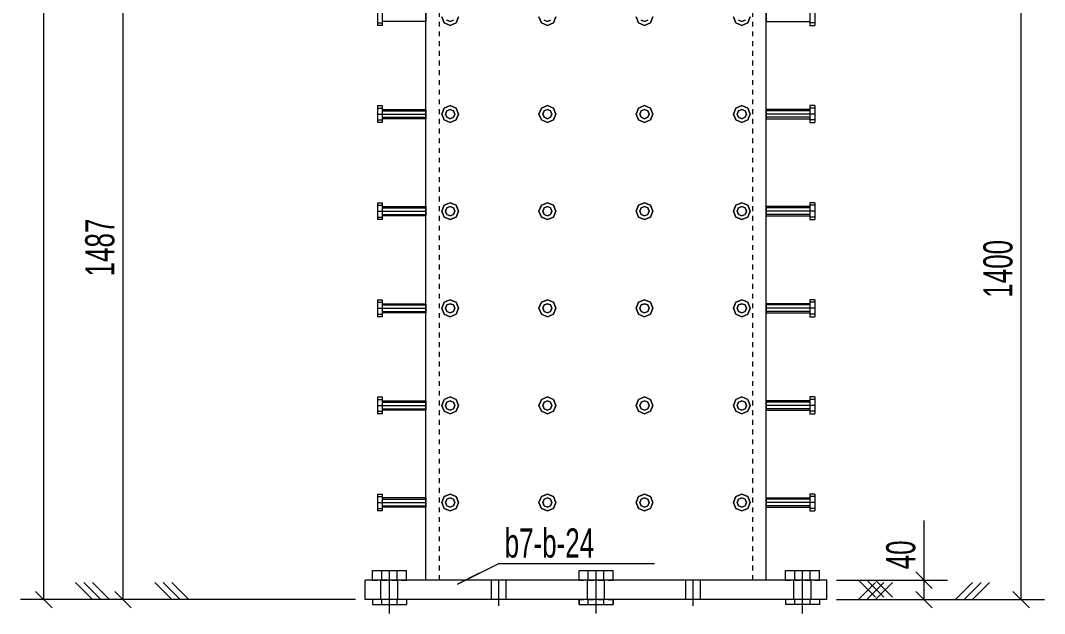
# Model space of a CAD drawing. Header units: millimetres. Extents: x 5 to 599, y 5 to 425.
# Drawn here: x 203.3 to 308.7, y 115.2 to 176.3 of the extents above; entities that cross this region are included whole.
import ezdxf

# ---------------------------------------------------------------- set-up
doc = ezdxf.new("R2010")
doc.units = ezdxf.units.MM
for name, pattern in [('XKITLINE00', [0]), ('XKITLINE02', [4, 2, -2]), ('XKITLINE04', [3, 0.5, -0.5, 0.5, -0.5, 0.5, -0.5])]:
    doc.linetypes.add(name, pattern=pattern)
for name, color, linetype, lineweight in [('Bolt', 7, 'Continuous', 0), ('Part', 2, 'Continuous', 0), ('PartMark', 3, 'Continuous', 0), ('Z-DIMENSIONS', 1, 'Continuous', 0)]:
    doc.layers.add(name, color=color, linetype=linetype, lineweight=lineweight)
doc.styles.add('romsim', font='ARIAL.TTF')

# ---------------------------------------------------------------- blocks, each defined once
blk = doc.blocks.new('*A86')
at = {"layer": 'Bolt', "color": 2, "linetype": 'XKITLINE02', "lineweight": 0}
for p, q in [((280.04, 177.12), (280.04, 176.17)), ((280.04, 167.12), (280.04, 166.17)), ((280.04, 157.12), (280.04, 156.17)), ((280.04, 147.12), (280.04, 146.17)), ((280.04, 137.12), (280.04, 136.17)), ((280.04, 127.12), (280.04, 126.17))]:
    blk.add_line(p, q, dxfattribs=at)
at = {"layer": 'Bolt', "color": 2, "linetype": 'XKITLINE00', "lineweight": 0}
for p, q in [((284.54, 177.52), (284.54, 175.78)), ((285.04, 177.52), (285.04, 175.78)), ((280.04, 176.17), (284.54, 176.17)), ((285.04, 176.04), (284.54, 176.04)), ((284.54, 175.78), (285.04, 175.78)), ((284.54, 167.12), (280.04, 167.12)), ((284.54, 166.99), (280.04, 166.99)), ((285.04, 166.65), (280.04, 166.65)), ((284.54, 167.52), (284.54, 165.78)), ((285.04, 167.52), (284.54, 167.52)), ((285.04, 167.26), (284.54, 167.26)), ((285.04, 167.52), (285.04, 165.78)), ((284.54, 166.31), (280.04, 166.31)), ((280.04, 166.17), (284.54, 166.17)), ((285.04, 166.04), (284.54, 166.04)), ((284.54, 165.78), (285.04, 165.78)), ((284.54, 157.12), (280.04, 157.12)), ((284.54, 157.52), (284.54, 155.78)), ((285.04, 157.52), (284.54, 157.52)), ((285.04, 157.26), (284.54, 157.26)), ((285.04, 157.52), (285.04, 155.78)), ((284.54, 156.99), (280.04, 156.99)), ((285.04, 156.65), (280.04, 156.65)), ((284.54, 156.31), (280.04, 156.31)), ((280.04, 156.17), (284.54, 156.17)), ((285.04, 156.04), (284.54, 156.04)), ((284.54, 155.78), (285.04, 155.78)), ((284.54, 147.52), (284.54, 145.78)), ((285.04, 147.52), (284.54, 147.52)), ((285.04, 147.52), (285.04, 145.78)), ((284.54, 147.12), (280.04, 147.12)), ((284.54, 146.99), (280.04, 146.99)), ((285.04, 146.65), (280.04, 146.65)), ((285.04, 147.26), (284.54, 147.26)), ((284.54, 146.31), (280.04, 146.31)), ((280.04, 146.17), (284.54, 146.17)), ((285.04, 146.04), (284.54, 146.04)), ((284.54, 145.78), (285.04, 145.78)), ((284.54, 137.12), (280.04, 137.12)), ((284.54, 136.99), (280.04, 136.99)), ((284.54, 137.52), (284.54, 135.78)), ((285.04, 137.52), (284.54, 137.52)), ((285.04, 137.26), (284.54, 137.26)), ((285.04, 137.52), (285.04, 135.78)), ((285.04, 136.65), (280.04, 136.65)), ((284.54, 136.31), (280.04, 136.31)), ((280.04, 136.17), (284.54, 136.17)), ((285.04, 136.04), (284.54, 136.04)), ((284.54, 135.78), (285.04, 135.78)), ((284.54, 127.52), (284.54, 125.78)), ((285.04, 127.52), (284.54, 127.52)), ((285.04, 127.52), (285.04, 125.78)), ((280.04, 127.12), (284.54, 127.12)), ((284.54, 126.99), (280.04, 126.99)), ((285.04, 126.65), (280.04, 126.65)), ((285.04, 127.26), (284.54, 127.26)), ((284.54, 126.31), (280.04, 126.31)), ((280.04, 126.17), (284.54, 126.17)), ((285.04, 126.04), (284.54, 126.04)), ((284.54, 125.78), (285.04, 125.78))]:
    blk.add_line(p, q, dxfattribs=at)
blk = doc.blocks.new('*A87')
at = {"layer": 'Bolt', "color": 2, "linetype": 'XKITLINE00', "lineweight": 0}
for p, q in [((240.04, 177.52), (240.04, 175.78)), ((240.54, 177.52), (240.54, 175.78)), ((240.04, 176.04), (240.54, 176.04)), ((245.04, 176.17), (240.54, 176.17)), ((240.54, 175.78), (240.04, 175.78)), ((240.04, 167.52), (240.04, 165.78)), ((240.04, 167.52), (240.54, 167.52)), ((240.04, 167.26), (240.54, 167.26)), ((240.04, 166.65), (245.04, 166.65)), ((240.54, 167.52), (240.54, 165.78)), ((240.54, 167.12), (245.04, 167.12)), ((240.54, 166.99), (245.04, 166.99)), ((240.04, 166.04), (240.54, 166.04)), ((240.54, 165.78), (240.04, 165.78)), ((240.54, 166.31), (245.04, 166.31)), ((245.04, 166.17), (240.54, 166.17)), ((240.04, 157.52), (240.04, 155.78)), ((240.04, 157.52), (240.54, 157.52)), ((240.04, 157.26), (240.54, 157.26)), ((240.54, 157.52), (240.54, 155.78)), ((240.54, 157.12), (245.04, 157.12)), ((240.04, 156.65), (245.04, 156.65)), ((240.04, 156.04), (240.54, 156.04)), ((240.54, 156.99), (245.04, 156.99)), ((240.54, 156.31), (245.04, 156.31)), ((245.04, 156.17), (240.54, 156.17)), ((240.54, 155.78), (240.04, 155.78)), ((240.04, 147.52), (240.04, 145.78)), ((240.04, 147.52), (240.54, 147.52)), ((240.54, 147.52), (240.54, 145.78)), ((240.04, 147.26), (240.54, 147.26)), ((240.04, 146.65), (245.04, 146.65)), ((240.54, 147.12), (245.04, 147.12)), ((240.54, 146.99), (245.04, 146.99)), ((240.04, 146.04), (240.54, 146.04)), ((240.54, 145.78), (240.04, 145.78)), ((240.54, 146.31), (245.04, 146.31)), ((245.04, 146.17), (240.54, 146.17)), ((240.04, 137.52), (240.04, 135.78)), ((240.04, 137.52), (240.54, 137.52)), ((240.04, 137.26), (240.54, 137.26)), ((240.54, 137.52), (240.54, 135.78)), ((240.54, 137.12), (245.04, 137.12)), ((240.54, 136.99), (245.04, 136.99)), ((240.04, 136.65), (245.04, 136.65)), ((240.04, 136.04), (240.54, 136.04)), ((240.54, 136.31), (245.04, 136.31)), ((245.04, 136.17), (240.54, 136.17)), ((240.54, 135.78), (240.04, 135.78)), ((240.04, 127.52), (240.04, 125.78)), ((240.04, 127.52), (240.54, 127.52)), ((240.54, 127.52), (240.54, 125.78)), ((240.04, 127.26), (240.54, 127.26)), ((240.04, 126.65), (245.04, 126.65)), ((245.04, 127.12), (240.54, 127.12)), ((240.54, 126.99), (245.04, 126.99)), ((240.04, 126.04), (240.54, 126.04)), ((240.54, 125.78), (240.04, 125.78)), ((240.54, 126.31), (245.04, 126.31)), ((245.04, 126.17), (240.54, 126.17))]:
    blk.add_line(p, q, dxfattribs=at)
at = {"layer": 'Bolt', "color": 2, "linetype": 'XKITLINE02', "lineweight": 0}
for p, q in [((245.04, 177.12), (245.04, 176.17)), ((245.04, 167.12), (245.04, 166.17)), ((245.04, 157.12), (245.04, 156.17)), ((245.04, 147.12), (245.04, 146.17)), ((245.04, 137.12), (245.04, 136.17)), ((245.04, 127.12), (245.04, 126.17))]:
    blk.add_line(p, q, dxfattribs=at)
blk = doc.blocks.new('*A88')
at = {"layer": 'Bolt', "color": 2, "linetype": 'XKITLINE00', "lineweight": 0}
for p, q in [((246.67, 176.65), (246.92, 176.04)), ((246.92, 176.04), (247.54, 175.78)), ((247.2, 176.31), (247.54, 176.17)), ((247.54, 176.17), (247.87, 176.31)), ((247.54, 175.78), (248.15, 176.04)), ((248.15, 176.04), (248.4, 176.65)), ((256.67, 176.65), (256.92, 176.04)), ((256.92, 176.04), (257.54, 175.78)), ((257.2, 176.31), (257.54, 176.17)), ((257.54, 176.17), (257.87, 176.31)), ((257.54, 175.78), (258.15, 176.04)), ((258.15, 176.04), (258.4, 176.65)), ((266.67, 176.65), (266.92, 176.04)), ((266.92, 176.04), (267.54, 175.78)), ((267.2, 176.31), (267.54, 176.17)), ((267.54, 176.17), (267.87, 176.31)), ((267.54, 175.78), (268.15, 176.04)), ((268.15, 176.04), (268.4, 176.65)), ((276.67, 176.65), (276.92, 176.04)), ((276.92, 176.04), (277.54, 175.78)), ((277.2, 176.31), (277.54, 176.17)), ((277.54, 176.17), (277.87, 176.31)), ((277.54, 175.78), (278.15, 176.04)), ((278.15, 176.04), (278.4, 176.65)), ((246.92, 167.26), (246.67, 166.65)), ((246.67, 166.65), (246.92, 166.04)), ((247.54, 167.52), (246.92, 167.26)), ((247.2, 166.99), (247.06, 166.65)), ((247.06, 166.65), (247.2, 166.31)), ((247.54, 167.12), (247.2, 166.99)), ((248.15, 167.26), (247.54, 167.52)), ((247.87, 166.99), (247.54, 167.12)), ((248.01, 166.65), (247.87, 166.99)), ((247.87, 166.31), (248.01, 166.65)), ((248.4, 166.65), (248.15, 167.26)), ((248.15, 166.04), (248.4, 166.65)), ((256.92, 167.26), (256.67, 166.65)), ((256.67, 166.65), (256.92, 166.04)), ((257.54, 167.52), (256.92, 167.26)), ((257.2, 166.99), (257.06, 166.65)), ((257.06, 166.65), (257.2, 166.31)), ((257.54, 167.12), (257.2, 166.99)), ((258.15, 167.26), (257.54, 167.52)), ((257.87, 166.99), (257.54, 167.12)), ((258.01, 166.65), (257.87, 166.99)), ((257.87, 166.31), (258.01, 166.65)), ((258.4, 166.65), (258.15, 167.26)), ((258.15, 166.04), (258.4, 166.65)), ((266.92, 167.26), (266.67, 166.65)), ((266.67, 166.65), (266.92, 166.04)), ((267.54, 167.52), (266.92, 167.26)), ((267.2, 166.99), (267.06, 166.65)), ((267.06, 166.65), (267.2, 166.31)), ((267.54, 167.12), (267.2, 166.99)), ((268.15, 167.26), (267.54, 167.52)), ((267.87, 166.99), (267.54, 167.12)), ((268.01, 166.65), (267.87, 166.99)), ((267.87, 166.31), (268.01, 166.65)), ((268.4, 166.65), (268.15, 167.26)), ((268.15, 166.04), (268.4, 166.65)), ((276.92, 167.26), (276.67, 166.65)), ((276.67, 166.65), (276.92, 166.04)), ((277.54, 167.52), (276.92, 167.26)), ((277.2, 166.99), (277.06, 166.65)), ((277.06, 166.65), (277.2, 166.31)), ((277.54, 167.12), (277.2, 166.99)), ((278.15, 167.26), (277.54, 167.52)), ((277.87, 166.99), (277.54, 167.12)), ((278.01, 166.65), (277.87, 166.99)), ((277.87, 166.31), (278.01, 166.65)), ((278.4, 166.65), (278.15, 167.26)), ((278.15, 166.04), (278.4, 166.65)), ((246.92, 166.04), (247.54, 165.78)), ((247.2, 166.31), (247.54, 166.17)), ((247.54, 166.17), (247.87, 166.31)), ((247.54, 165.78), (248.15, 166.04)), ((256.92, 166.04), (257.54, 165.78)), ((257.2, 166.31), (257.54, 166.17)), ((257.54, 166.17), (257.87, 166.31)), ((257.54, 165.78), (258.15, 166.04)), ((266.92, 166.04), (267.54, 165.78)), ((267.2, 166.31), (267.54, 166.17)), ((267.54, 166.17), (267.87, 166.31)), ((267.54, 165.78), (268.15, 166.04)), ((276.92, 166.04), (277.54, 165.78)), ((277.2, 166.31), (277.54, 166.17)), ((277.54, 166.17), (277.87, 166.31)), ((277.54, 165.78), (278.15, 166.04)), ((246.92, 157.26), (246.67, 156.65)), ((247.54, 157.52), (246.92, 157.26)), ((247.54, 157.12), (247.2, 156.99)), ((248.15, 157.26), (247.54, 157.52)), ((247.87, 156.99), (247.54, 157.12)), ((248.4, 156.65), (248.15, 157.26)), ((256.92, 157.26), (256.67, 156.65)), ((257.54, 157.52), (256.92, 157.26)), ((257.54, 157.12), (257.2, 156.99)), ((258.15, 157.26), (257.54, 157.52)), ((257.87, 156.99), (257.54, 157.12)), ((258.4, 156.65), (258.15, 157.26)), ((266.92, 157.26), (266.67, 156.65)), ((267.54, 157.52), (266.92, 157.26)), ((267.54, 157.12), (267.2, 156.99)), ((268.15, 157.26), (267.54, 157.52)), ((267.87, 156.99), (267.54, 157.12)), ((268.4, 156.65), (268.15, 157.26)), ((276.92, 157.26), (276.67, 156.65)), ((277.54, 157.52), (276.92, 157.26)), ((277.54, 157.12), (277.2, 156.99)), ((278.15, 157.26), (277.54, 157.52)), ((277.87, 156.99), (277.54, 157.12)), ((278.4, 156.65), (278.15, 157.26)), ((246.67, 156.65), (246.92, 156.04)), ((246.92, 156.04), (247.54, 155.78)), ((247.2, 156.99), (247.06, 156.65)), ((247.06, 156.65), (247.2, 156.31)), ((247.2, 156.31), (247.54, 156.17)), ((247.54, 156.17), (247.87, 156.31)), ((247.54, 155.78), (248.15, 156.04)), ((248.01, 156.65), (247.87, 156.99)), ((247.87, 156.31), (248.01, 156.65)), ((248.15, 156.04), (248.4, 156.65)), ((256.67, 156.65), (256.92, 156.04)), ((256.92, 156.04), (257.54, 155.78)), ((257.2, 156.99), (257.06, 156.65)), ((257.06, 156.65), (257.2, 156.31)), ((257.2, 156.31), (257.54, 156.17)), ((257.54, 156.17), (257.87, 156.31)), ((257.54, 155.78), (258.15, 156.04)), ((258.01, 156.65), (257.87, 156.99)), ((257.87, 156.31), (258.01, 156.65)), ((258.15, 156.04), (258.4, 156.65)), ((266.67, 156.65), (266.92, 156.04)), ((266.92, 156.04), (267.54, 155.78)), ((267.2, 156.99), (267.06, 156.65)), ((267.06, 156.65), (267.2, 156.31)), ((267.2, 156.31), (267.54, 156.17)), ((267.54, 156.17), (267.87, 156.31)), ((267.54, 155.78), (268.15, 156.04)), ((268.01, 156.65), (267.87, 156.99)), ((267.87, 156.31), (268.01, 156.65)), ((268.15, 156.04), (268.4, 156.65)), ((276.67, 156.65), (276.92, 156.04)), ((276.92, 156.04), (277.54, 155.78)), ((277.2, 156.99), (277.06, 156.65)), ((277.06, 156.65), (277.2, 156.31)), ((277.2, 156.31), (277.54, 156.17)), ((277.54, 156.17), (277.87, 156.31)), ((277.54, 155.78), (278.15, 156.04)), ((278.01, 156.65), (277.87, 156.99)), ((277.87, 156.31), (278.01, 156.65)), ((278.15, 156.04), (278.4, 156.65)), ((247.54, 147.52), (246.92, 147.26)), ((248.15, 147.26), (247.54, 147.52)), ((257.54, 147.52), (256.92, 147.26)), ((258.15, 147.26), (257.54, 147.52)), ((267.54, 147.52), (266.92, 147.26)), ((268.15, 147.26), (267.54, 147.52)), ((277.54, 147.52), (276.92, 147.26)), ((278.15, 147.26), (277.54, 147.52)), ((246.92, 147.26), (246.67, 146.65)), ((246.67, 146.65), (246.92, 146.04)), ((247.2, 146.99), (247.06, 146.65)), ((247.06, 146.65), (247.2, 146.31)), ((247.54, 147.12), (247.2, 146.99)), ((247.87, 146.99), (247.54, 147.12)), ((248.01, 146.65), (247.87, 146.99)), ((247.87, 146.31), (248.01, 146.65)), ((248.4, 146.65), (248.15, 147.26)), ((248.15, 146.04), (248.4, 146.65)), ((256.92, 147.26), (256.67, 146.65)), ((256.67, 146.65), (256.92, 146.04)), ((257.2, 146.99), (257.06, 146.65)), ((257.06, 146.65), (257.2, 146.31)), ((257.54, 147.12), (257.2, 146.99)), ((257.87, 146.99), (257.54, 147.12)), ((258.01, 146.65), (257.87, 146.99)), ((257.87, 146.31), (258.01, 146.65)), ((258.4, 146.65), (258.15, 147.26)), ((258.15, 146.04), (258.4, 146.65)), ((266.92, 147.26), (266.67, 146.65)), ((266.67, 146.65), (266.92, 146.04)), ((267.2, 146.99), (267.06, 146.65)), ((267.06, 146.65), (267.2, 146.31)), ((267.54, 147.12), (267.2, 146.99)), ((267.87, 146.99), (267.54, 147.12)), ((268.01, 146.65), (267.87, 146.99)), ((267.87, 146.31), (268.01, 146.65)), ((268.4, 146.65), (268.15, 147.26)), ((268.15, 146.04), (268.4, 146.65)), ((276.92, 147.26), (276.67, 146.65)), ((276.67, 146.65), (276.92, 146.04)), ((277.2, 146.99), (277.06, 146.65)), ((277.06, 146.65), (277.2, 146.31)), ((277.54, 147.12), (277.2, 146.99)), ((277.87, 146.99), (277.54, 147.12)), ((278.01, 146.65), (277.87, 146.99)), ((277.87, 146.31), (278.01, 146.65)), ((278.4, 146.65), (278.15, 147.26)), ((278.15, 146.04), (278.4, 146.65)), ((246.92, 146.04), (247.54, 145.78)), ((247.2, 146.31), (247.54, 146.17)), ((247.54, 146.17), (247.87, 146.31)), ((247.54, 145.78), (248.15, 146.04)), ((256.92, 146.04), (257.54, 145.78)), ((257.2, 146.31), (257.54, 146.17)), ((257.54, 146.17), (257.87, 146.31)), ((257.54, 145.78), (258.15, 146.04)), ((266.92, 146.04), (267.54, 145.78)), ((267.2, 146.31), (267.54, 146.17)), ((267.54, 146.17), (267.87, 146.31)), ((267.54, 145.78), (268.15, 146.04)), ((276.92, 146.04), (277.54, 145.78)), ((277.2, 146.31), (277.54, 146.17)), ((277.54, 146.17), (277.87, 146.31)), ((277.54, 145.78), (278.15, 146.04)), ((246.92, 137.26), (246.67, 136.65)), ((247.54, 137.52), (246.92, 137.26)), ((247.2, 136.99), (247.06, 136.65)), ((247.54, 137.12), (247.2, 136.99)), ((248.15, 137.26), (247.54, 137.52)), ((247.87, 136.99), (247.54, 137.12)), ((248.01, 136.65), (247.87, 136.99)), ((248.4, 136.65), (248.15, 137.26)), ((256.92, 137.26), (256.67, 136.65)), ((257.54, 137.52), (256.92, 137.26)), ((257.2, 136.99), (257.06, 136.65)), ((257.54, 137.12), (257.2, 136.99)), ((258.15, 137.26), (257.54, 137.52)), ((257.87, 136.99), (257.54, 137.12)), ((258.01, 136.65), (257.87, 136.99)), ((258.4, 136.65), (258.15, 137.26)), ((266.92, 137.26), (266.67, 136.65)), ((267.54, 137.52), (266.92, 137.26)), ((267.2, 136.99), (267.06, 136.65)), ((267.54, 137.12), (267.2, 136.99)), ((268.15, 137.26), (267.54, 137.52)), ((267.87, 136.99), (267.54, 137.12)), ((268.01, 136.65), (267.87, 136.99)), ((268.4, 136.65), (268.15, 137.26)), ((276.92, 137.26), (276.67, 136.65)), ((277.54, 137.52), (276.92, 137.26)), ((277.2, 136.99), (277.06, 136.65)), ((277.54, 137.12), (277.2, 136.99)), ((278.15, 137.26), (277.54, 137.52)), ((277.87, 136.99), (277.54, 137.12)), ((278.01, 136.65), (277.87, 136.99)), ((278.4, 136.65), (278.15, 137.26)), ((246.67, 136.65), (246.92, 136.04)), ((246.92, 136.04), (247.54, 135.78)), ((247.06, 136.65), (247.2, 136.31)), ((247.2, 136.31), (247.54, 136.17)), ((247.54, 136.17), (247.87, 136.31)), ((247.54, 135.78), (248.15, 136.04)), ((247.87, 136.31), (248.01, 136.65)), ((248.15, 136.04), (248.4, 136.65)), ((256.67, 136.65), (256.92, 136.04)), ((256.92, 136.04), (257.54, 135.78)), ((257.06, 136.65), (257.2, 136.31)), ((257.2, 136.31), (257.54, 136.17)), ((257.54, 136.17), (257.87, 136.31)), ((257.54, 135.78), (258.15, 136.04)), ((257.87, 136.31), (258.01, 136.65)), ((258.15, 136.04), (258.4, 136.65)), ((266.67, 136.65), (266.92, 136.04)), ((266.92, 136.04), (267.54, 135.78)), ((267.06, 136.65), (267.2, 136.31)), ((267.2, 136.31), (267.54, 136.17)), ((267.54, 136.17), (267.87, 136.31)), ((267.54, 135.78), (268.15, 136.04)), ((267.87, 136.31), (268.01, 136.65)), ((268.15, 136.04), (268.4, 136.65)), ((276.67, 136.65), (276.92, 136.04)), ((276.92, 136.04), (277.54, 135.78)), ((277.06, 136.65), (277.2, 136.31)), ((277.2, 136.31), (277.54, 136.17)), ((277.54, 136.17), (277.87, 136.31)), ((277.54, 135.78), (278.15, 136.04)), ((277.87, 136.31), (278.01, 136.65)), ((278.15, 136.04), (278.4, 136.65)), ((247.54, 127.52), (246.92, 127.26)), ((248.15, 127.26), (247.54, 127.52)), ((257.54, 127.52), (256.92, 127.26)), ((258.15, 127.26), (257.54, 127.52)), ((267.54, 127.52), (266.92, 127.26)), ((268.15, 127.26), (267.54, 127.52)), ((277.54, 127.52), (276.92, 127.26)), ((278.15, 127.26), (277.54, 127.52)), ((246.92, 127.26), (246.67, 126.65)), ((246.67, 126.65), (246.92, 126.04)), ((247.2, 126.99), (247.06, 126.65)), ((247.06, 126.65), (247.2, 126.31)), ((247.54, 127.12), (247.2, 126.99)), ((247.87, 126.99), (247.54, 127.12)), ((248.01, 126.65), (247.87, 126.99)), ((247.87, 126.31), (248.01, 126.65)), ((248.4, 126.65), (248.15, 127.26)), ((248.15, 126.04), (248.4, 126.65)), ((256.92, 127.26), (256.67, 126.65)), ((256.67, 126.65), (256.92, 126.04)), ((257.2, 126.99), (257.06, 126.65)), ((257.06, 126.65), (257.2, 126.31)), ((257.54, 127.12), (257.2, 126.99)), ((257.87, 126.99), (257.54, 127.12)), ((258.01, 126.65), (257.87, 126.99)), ((257.87, 126.31), (258.01, 126.65)), ((258.4, 126.65), (258.15, 127.26)), ((258.15, 126.04), (258.4, 126.65)), ((266.92, 127.26), (266.67, 126.65)), ((266.67, 126.65), (266.92, 126.04)), ((267.2, 126.99), (267.06, 126.65)), ((267.06, 126.65), (267.2, 126.31)), ((267.54, 127.12), (267.2, 126.99)), ((267.87, 126.99), (267.54, 127.12)), ((268.01, 126.65), (267.87, 126.99)), ((267.87, 126.31), (268.01, 126.65)), ((268.4, 126.65), (268.15, 127.26)), ((268.15, 126.04), (268.4, 126.65)), ((276.92, 127.26), (276.67, 126.65)), ((276.67, 126.65), (276.92, 126.04)), ((277.2, 126.99), (277.06, 126.65)), ((277.06, 126.65), (277.2, 126.31)), ((277.54, 127.12), (277.2, 126.99)), ((277.87, 126.99), (277.54, 127.12)), ((278.01, 126.65), (277.87, 126.99)), ((277.87, 126.31), (278.01, 126.65)), ((278.4, 126.65), (278.15, 127.26)), ((278.15, 126.04), (278.4, 126.65)), ((246.92, 126.04), (247.54, 125.78)), ((247.2, 126.31), (247.54, 126.17)), ((247.54, 126.17), (247.87, 126.31)), ((247.54, 125.78), (248.15, 126.04)), ((256.92, 126.04), (257.54, 125.78)), ((257.2, 126.31), (257.54, 126.17)), ((257.54, 126.17), (257.87, 126.31)), ((257.54, 125.78), (258.15, 126.04)), ((266.92, 126.04), (267.54, 125.78)), ((267.2, 126.31), (267.54, 126.17)), ((267.54, 126.17), (267.87, 126.31)), ((267.54, 125.78), (268.15, 126.04)), ((276.92, 126.04), (277.54, 125.78)), ((277.2, 126.31), (277.54, 126.17)), ((277.54, 126.17), (277.87, 126.31)), ((277.54, 125.78), (278.15, 126.04))]:
    blk.add_line(p, q, dxfattribs=at)
blk = doc.blocks.new('*A89')
at = {"layer": 'Bolt', "color": 2, "linetype": 'XKITLINE02', "lineweight": 0}
for p, q in [((246.92, 176.04), (246.67, 176.65)), ((247.54, 175.78), (246.92, 176.04)), ((247.54, 176.17), (247.2, 176.31)), ((247.87, 176.31), (247.54, 176.17)), ((248.15, 176.04), (247.54, 175.78)), ((248.4, 176.65), (248.15, 176.04)), ((256.92, 176.04), (256.67, 176.65)), ((257.54, 175.78), (256.92, 176.04)), ((257.54, 176.17), (257.2, 176.31)), ((257.87, 176.31), (257.54, 176.17)), ((258.15, 176.04), (257.54, 175.78)), ((258.4, 176.65), (258.15, 176.04)), ((266.92, 176.04), (266.67, 176.65)), ((267.54, 175.78), (266.92, 176.04)), ((267.54, 176.17), (267.2, 176.31)), ((267.87, 176.31), (267.54, 176.17)), ((268.15, 176.04), (267.54, 175.78)), ((268.4, 176.65), (268.15, 176.04)), ((276.92, 176.04), (276.67, 176.65)), ((277.54, 175.78), (276.92, 176.04)), ((277.54, 176.17), (277.2, 176.31)), ((277.87, 176.31), (277.54, 176.17)), ((278.15, 176.04), (277.54, 175.78)), ((278.4, 176.65), (278.15, 176.04)), ((246.67, 166.65), (246.92, 167.26)), ((246.92, 166.04), (246.67, 166.65)), ((246.92, 167.26), (247.54, 167.52)), ((247.06, 166.65), (247.2, 166.99)), ((247.2, 166.31), (247.06, 166.65)), ((247.2, 166.99), (247.54, 167.12)), ((247.54, 167.52), (248.15, 167.26)), ((247.54, 167.12), (247.87, 166.99)), ((247.87, 166.99), (248.01, 166.65)), ((248.01, 166.65), (247.87, 166.31)), ((248.15, 167.26), (248.4, 166.65)), ((248.4, 166.65), (248.15, 166.04)), ((256.67, 166.65), (256.92, 167.26)), ((256.92, 166.04), (256.67, 166.65)), ((256.92, 167.26), (257.54, 167.52)), ((257.06, 166.65), (257.2, 166.99)), ((257.2, 166.31), (257.06, 166.65)), ((257.2, 166.99), (257.54, 167.12)), ((257.54, 167.52), (258.15, 167.26)), ((257.54, 167.12), (257.87, 166.99)), ((257.87, 166.99), (258.01, 166.65)), ((258.01, 166.65), (257.87, 166.31)), ((258.15, 167.26), (258.4, 166.65)), ((258.4, 166.65), (258.15, 166.04)), ((266.67, 166.65), (266.92, 167.26)), ((266.92, 166.04), (266.67, 166.65)), ((266.92, 167.26), (267.54, 167.52)), ((267.06, 166.65), (267.2, 166.99)), ((267.2, 166.31), (267.06, 166.65)), ((267.2, 166.99), (267.54, 167.12)), ((267.54, 167.52), (268.15, 167.26)), ((267.54, 167.12), (267.87, 166.99)), ((267.87, 166.99), (268.01, 166.65)), ((268.01, 166.65), (267.87, 166.31)), ((268.15, 167.26), (268.4, 166.65)), ((268.4, 166.65), (268.15, 166.04)), ((276.67, 166.65), (276.92, 167.26)), ((276.92, 166.04), (276.67, 166.65)), ((276.92, 167.26), (277.54, 167.52)), ((277.06, 166.65), (277.2, 166.99)), ((277.2, 166.31), (277.06, 166.65)), ((277.2, 166.99), (277.54, 167.12)), ((277.54, 167.52), (278.15, 167.26)), ((277.54, 167.12), (277.87, 166.99)), ((277.87, 166.99), (278.01, 166.65)), ((278.01, 166.65), (277.87, 166.31)), ((278.15, 167.26), (278.4, 166.65)), ((278.4, 166.65), (278.15, 166.04)), ((247.54, 165.78), (246.92, 166.04)), ((247.54, 166.17), (247.2, 166.31)), ((247.87, 166.31), (247.54, 166.17)), ((248.15, 166.04), (247.54, 165.78)), ((257.54, 165.78), (256.92, 166.04)), ((257.54, 166.17), (257.2, 166.31)), ((257.87, 166.31), (257.54, 166.17)), ((258.15, 166.04), (257.54, 165.78)), ((267.54, 165.78), (266.92, 166.04)), ((267.54, 166.17), (267.2, 166.31)), ((267.87, 166.31), (267.54, 166.17)), ((268.15, 166.04), (267.54, 165.78)), ((277.54, 165.78), (276.92, 166.04)), ((277.54, 166.17), (277.2, 166.31)), ((277.87, 166.31), (277.54, 166.17)), ((278.15, 166.04), (277.54, 165.78)), ((246.67, 156.65), (246.92, 157.26)), ((246.92, 157.26), (247.54, 157.52)), ((247.2, 156.99), (247.54, 157.12)), ((247.54, 157.52), (248.15, 157.26)), ((247.54, 157.12), (247.87, 156.99)), ((248.15, 157.26), (248.4, 156.65)), ((256.67, 156.65), (256.92, 157.26)), ((256.92, 157.26), (257.54, 157.52)), ((257.2, 156.99), (257.54, 157.12)), ((257.54, 157.52), (258.15, 157.26)), ((257.54, 157.12), (257.87, 156.99)), ((258.15, 157.26), (258.4, 156.65)), ((266.67, 156.65), (266.92, 157.26)), ((266.92, 157.26), (267.54, 157.52)), ((267.2, 156.99), (267.54, 157.12)), ((267.54, 157.52), (268.15, 157.26)), ((267.54, 157.12), (267.87, 156.99)), ((268.15, 157.26), (268.4, 156.65)), ((276.67, 156.65), (276.92, 157.26)), ((276.92, 157.26), (277.54, 157.52)), ((277.2, 156.99), (277.54, 157.12)), ((277.54, 157.52), (278.15, 157.26)), ((277.54, 157.12), (277.87, 156.99)), ((278.15, 157.26), (278.4, 156.65)), ((246.92, 156.04), (246.67, 156.65)), ((247.54, 155.78), (246.92, 156.04)), ((247.06, 156.65), (247.2, 156.99)), ((247.2, 156.31), (247.06, 156.65)), ((247.54, 156.17), (247.2, 156.31)), ((247.87, 156.31), (247.54, 156.17)), ((248.15, 156.04), (247.54, 155.78)), ((247.87, 156.99), (248.01, 156.65)), ((248.01, 156.65), (247.87, 156.31)), ((248.4, 156.65), (248.15, 156.04)), ((256.92, 156.04), (256.67, 156.65)), ((257.54, 155.78), (256.92, 156.04)), ((257.06, 156.65), (257.2, 156.99)), ((257.2, 156.31), (257.06, 156.65)), ((257.54, 156.17), (257.2, 156.31)), ((257.87, 156.31), (257.54, 156.17)), ((258.15, 156.04), (257.54, 155.78)), ((257.87, 156.99), (258.01, 156.65)), ((258.01, 156.65), (257.87, 156.31)), ((258.4, 156.65), (258.15, 156.04)), ((266.92, 156.04), (266.67, 156.65)), ((267.54, 155.78), (266.92, 156.04)), ((267.06, 156.65), (267.2, 156.99)), ((267.2, 156.31), (267.06, 156.65)), ((267.54, 156.17), (267.2, 156.31)), ((267.87, 156.31), (267.54, 156.17)), ((268.15, 156.04), (267.54, 155.78)), ((267.87, 156.99), (268.01, 156.65)), ((268.01, 156.65), (267.87, 156.31)), ((268.4, 156.65), (268.15, 156.04)), ((276.92, 156.04), (276.67, 156.65)), ((277.54, 155.78), (276.92, 156.04)), ((277.06, 156.65), (277.2, 156.99)), ((277.2, 156.31), (277.06, 156.65)), ((277.54, 156.17), (277.2, 156.31)), ((277.87, 156.31), (277.54, 156.17)), ((278.15, 156.04), (277.54, 155.78)), ((277.87, 156.99), (278.01, 156.65)), ((278.01, 156.65), (277.87, 156.31)), ((278.4, 156.65), (278.15, 156.04)), ((246.92, 147.26), (247.54, 147.52)), ((247.54, 147.52), (248.15, 147.26)), ((256.92, 147.26), (257.54, 147.52)), ((257.54, 147.52), (258.15, 147.26)), ((266.92, 147.26), (267.54, 147.52)), ((267.54, 147.52), (268.15, 147.26)), ((276.92, 147.26), (277.54, 147.52)), ((277.54, 147.52), (278.15, 147.26)), ((246.67, 146.65), (246.92, 147.26)), ((246.92, 146.04), (246.67, 146.65)), ((247.06, 146.65), (247.2, 146.99)), ((247.2, 146.31), (247.06, 146.65)), ((247.2, 146.99), (247.54, 147.12)), ((247.54, 147.12), (247.87, 146.99)), ((247.87, 146.99), (248.01, 146.65)), ((248.01, 146.65), (247.87, 146.31)), ((248.15, 147.26), (248.4, 146.65)), ((248.4, 146.65), (248.15, 146.04)), ((256.67, 146.65), (256.92, 147.26)), ((256.92, 146.04), (256.67, 146.65)), ((257.06, 146.65), (257.2, 146.99)), ((257.2, 146.31), (257.06, 146.65)), ((257.2, 146.99), (257.54, 147.12)), ((257.54, 147.12), (257.87, 146.99)), ((257.87, 146.99), (258.01, 146.65)), ((258.01, 146.65), (257.87, 146.31)), ((258.15, 147.26), (258.4, 146.65)), ((258.4, 146.65), (258.15, 146.04)), ((266.67, 146.65), (266.92, 147.26)), ((266.92, 146.04), (266.67, 146.65)), ((267.06, 146.65), (267.2, 146.99)), ((267.2, 146.31), (267.06, 146.65)), ((267.2, 146.99), (267.54, 147.12)), ((267.54, 147.12), (267.87, 146.99)), ((267.87, 146.99), (268.01, 146.65)), ((268.01, 146.65), (267.87, 146.31)), ((268.15, 147.26), (268.4, 146.65)), ((268.4, 146.65), (268.15, 146.04)), ((276.67, 146.65), (276.92, 147.26)), ((276.92, 146.04), (276.67, 146.65)), ((277.06, 146.65), (277.2, 146.99)), ((277.2, 146.31), (277.06, 146.65)), ((277.2, 146.99), (277.54, 147.12)), ((277.54, 147.12), (277.87, 146.99)), ((277.87, 146.99), (278.01, 146.65)), ((278.01, 146.65), (277.87, 146.31)), ((278.15, 147.26), (278.4, 146.65)), ((278.4, 146.65), (278.15, 146.04)), ((247.54, 145.78), (246.92, 146.04)), ((247.54, 146.17), (247.2, 146.31)), ((247.87, 146.31), (247.54, 146.17)), ((248.15, 146.04), (247.54, 145.78)), ((257.54, 145.78), (256.92, 146.04)), ((257.54, 146.17), (257.2, 146.31)), ((257.87, 146.31), (257.54, 146.17)), ((258.15, 146.04), (257.54, 145.78)), ((267.54, 145.78), (266.92, 146.04)), ((267.54, 146.17), (267.2, 146.31)), ((267.87, 146.31), (267.54, 146.17)), ((268.15, 146.04), (267.54, 145.78)), ((277.54, 145.78), (276.92, 146.04)), ((277.54, 146.17), (277.2, 146.31)), ((277.87, 146.31), (277.54, 146.17)), ((278.15, 146.04), (277.54, 145.78)), ((246.67, 136.65), (246.92, 137.26)), ((246.92, 137.26), (247.54, 137.52)), ((247.06, 136.65), (247.2, 136.99)), ((247.2, 136.99), (247.54, 137.12)), ((247.54, 137.52), (248.15, 137.26)), ((247.54, 137.12), (247.87, 136.99)), ((247.87, 136.99), (248.01, 136.65)), ((248.15, 137.26), (248.4, 136.65)), ((256.67, 136.65), (256.92, 137.26)), ((256.92, 137.26), (257.54, 137.52)), ((257.06, 136.65), (257.2, 136.99)), ((257.2, 136.99), (257.54, 137.12)), ((257.54, 137.52), (258.15, 137.26)), ((257.54, 137.12), (257.87, 136.99)), ((257.87, 136.99), (258.01, 136.65)), ((258.15, 137.26), (258.4, 136.65)), ((266.67, 136.65), (266.92, 137.26)), ((266.92, 137.26), (267.54, 137.52)), ((267.06, 136.65), (267.2, 136.99)), ((267.2, 136.99), (267.54, 137.12)), ((267.54, 137.52), (268.15, 137.26)), ((267.54, 137.12), (267.87, 136.99)), ((267.87, 136.99), (268.01, 136.65)), ((268.15, 137.26), (268.4, 136.65)), ((276.67, 136.65), (276.92, 137.26)), ((276.92, 137.26), (277.54, 137.52)), ((277.06, 136.65), (277.2, 136.99)), ((277.2, 136.99), (277.54, 137.12)), ((277.54, 137.52), (278.15, 137.26)), ((277.54, 137.12), (277.87, 136.99)), ((277.87, 136.99), (278.01, 136.65)), ((278.15, 137.26), (278.4, 136.65)), ((246.92, 136.04), (246.67, 136.65)), ((247.54, 135.78), (246.92, 136.04)), ((247.2, 136.31), (247.06, 136.65)), ((247.54, 136.17), (247.2, 136.31)), ((247.87, 136.31), (247.54, 136.17)), ((248.15, 136.04), (247.54, 135.78)), ((248.01, 136.65), (247.87, 136.31)), ((248.4, 136.65), (248.15, 136.04)), ((256.92, 136.04), (256.67, 136.65)), ((257.54, 135.78), (256.92, 136.04)), ((257.2, 136.31), (257.06, 136.65)), ((257.54, 136.17), (257.2, 136.31)), ((257.87, 136.31), (257.54, 136.17)), ((258.15, 136.04), (257.54, 135.78)), ((258.01, 136.65), (257.87, 136.31)), ((258.4, 136.65), (258.15, 136.04)), ((266.92, 136.04), (266.67, 136.65)), ((267.54, 135.78), (266.92, 136.04)), ((267.2, 136.31), (267.06, 136.65)), ((267.54, 136.17), (267.2, 136.31)), ((267.87, 136.31), (267.54, 136.17)), ((268.15, 136.04), (267.54, 135.78)), ((268.01, 136.65), (267.87, 136.31)), ((268.4, 136.65), (268.15, 136.04)), ((276.92, 136.04), (276.67, 136.65)), ((277.54, 135.78), (276.92, 136.04)), ((277.2, 136.31), (277.06, 136.65)), ((277.54, 136.17), (277.2, 136.31)), ((277.87, 136.31), (277.54, 136.17)), ((278.15, 136.04), (277.54, 135.78)), ((278.01, 136.65), (277.87, 136.31)), ((278.4, 136.65), (278.15, 136.04)), ((246.92, 127.26), (247.54, 127.52)), ((247.54, 127.52), (248.15, 127.26)), ((256.92, 127.26), (257.54, 127.52)), ((257.54, 127.52), (258.15, 127.26)), ((266.92, 127.26), (267.54, 127.52)), ((267.54, 127.52), (268.15, 127.26)), ((276.92, 127.26), (277.54, 127.52)), ((277.54, 127.52), (278.15, 127.26)), ((246.67, 126.65), (246.92, 127.26)), ((246.92, 126.04), (246.67, 126.65)), ((247.06, 126.65), (247.2, 126.99)), ((247.2, 126.31), (247.06, 126.65)), ((247.2, 126.99), (247.54, 127.12)), ((247.54, 127.12), (247.87, 126.99)), ((247.87, 126.99), (248.01, 126.65)), ((248.01, 126.65), (247.87, 126.31)), ((248.15, 127.26), (248.4, 126.65)), ((248.4, 126.65), (248.15, 126.04)), ((256.67, 126.65), (256.92, 127.26)), ((256.92, 126.04), (256.67, 126.65)), ((257.06, 126.65), (257.2, 126.99)), ((257.2, 126.31), (257.06, 126.65)), ((257.2, 126.99), (257.54, 127.12)), ((257.54, 127.12), (257.87, 126.99)), ((257.87, 126.99), (258.01, 126.65)), ((258.01, 126.65), (257.87, 126.31)), ((258.15, 127.26), (258.4, 126.65)), ((258.4, 126.65), (258.15, 126.04)), ((266.67, 126.65), (266.92, 127.26)), ((266.92, 126.04), (266.67, 126.65)), ((267.06, 126.65), (267.2, 126.99)), ((267.2, 126.31), (267.06, 126.65)), ((267.2, 126.99), (267.54, 127.12)), ((267.54, 127.12), (267.87, 126.99)), ((267.87, 126.99), (268.01, 126.65)), ((268.01, 126.65), (267.87, 126.31)), ((268.15, 127.26), (268.4, 126.65)), ((268.4, 126.65), (268.15, 126.04)), ((276.67, 126.65), (276.92, 127.26)), ((276.92, 126.04), (276.67, 126.65)), ((277.06, 126.65), (277.2, 126.99)), ((277.2, 126.31), (277.06, 126.65)), ((277.2, 126.99), (277.54, 127.12)), ((277.54, 127.12), (277.87, 126.99)), ((277.87, 126.99), (278.01, 126.65)), ((278.01, 126.65), (277.87, 126.31)), ((278.15, 127.26), (278.4, 126.65)), ((278.4, 126.65), (278.15, 126.04)), ((247.54, 125.78), (246.92, 126.04)), ((247.54, 126.17), (247.2, 126.31)), ((247.87, 126.31), (247.54, 126.17)), ((248.15, 126.04), (247.54, 125.78)), ((257.54, 125.78), (256.92, 126.04)), ((257.54, 126.17), (257.2, 126.31)), ((257.87, 126.31), (257.54, 126.17)), ((258.15, 126.04), (257.54, 125.78)), ((267.54, 125.78), (266.92, 126.04)), ((267.54, 126.17), (267.2, 126.31)), ((267.87, 126.31), (267.54, 126.17)), ((268.15, 126.04), (267.54, 125.78)), ((277.54, 125.78), (276.92, 126.04)), ((277.54, 126.17), (277.2, 126.31)), ((277.87, 126.31), (277.54, 126.17)), ((278.15, 126.04), (277.54, 125.78))]:
    blk.add_line(p, q, dxfattribs=at)
blk = doc.blocks.new('*A95')
at = {"layer": 'Bolt', "color": 2, "linetype": 'XKITLINE00', "lineweight": 0}
for p, q in [((240.49, 116.15), (240.49, 116.65)), ((241.29, 115.21), (241.29, 116.65)), ((242.09, 116.15), (242.09, 116.65))]:
    blk.add_line(p, q, dxfattribs=at)
blk = doc.blocks.new('*A96')
at = {"layer": 'Bolt', "color": 2, "linetype": 'XKITLINE00', "lineweight": 0}
for p, q in [((282.99, 116.15), (282.99, 116.65)), ((283.79, 115.21), (283.79, 116.65)), ((284.59, 116.15), (284.59, 116.65))]:
    blk.add_line(p, q, dxfattribs=at)
blk = doc.blocks.new('*A97')
at = {"layer": 'Bolt', "color": 2, "linetype": 'XKITLINE00', "lineweight": 0}
for p, q in [((261.74, 116.15), (261.74, 116.65)), ((262.54, 115.21), (262.54, 116.65)), ((263.34, 116.15), (263.34, 116.65))]:
    blk.add_line(p, q, dxfattribs=at)
blk = doc.blocks.new('*A98')
at = {"layer": 'Bolt', "color": 2, "linetype": 'XKITLINE00', "lineweight": 0}
for p, q in [((261.74, 116.15), (261.74, 116.65)), ((262.54, 115.21), (262.54, 116.65)), ((263.34, 116.15), (263.34, 116.65))]:
    blk.add_line(p, q, dxfattribs=at)
blk = doc.blocks.new('*A99')
at = {"layer": 'Bolt', "color": 2, "linetype": 'XKITLINE00', "lineweight": 0}
for p, q in [((240.49, 118.65), (240.49, 119.65)), ((241.29, 117.71), (241.29, 119.65)), ((242.09, 118.65), (242.09, 119.65))]:
    blk.add_line(p, q, dxfattribs=at)
blk = doc.blocks.new('*A100')
at = {"layer": 'Bolt', "color": 2, "linetype": 'XKITLINE00', "lineweight": 0}
for p, q in [((282.99, 118.65), (282.99, 119.65)), ((283.79, 117.71), (283.79, 119.65)), ((284.59, 118.65), (284.59, 119.65))]:
    blk.add_line(p, q, dxfattribs=at)
blk = doc.blocks.new('*A101')
at = {"layer": 'Bolt', "color": 2, "linetype": 'XKITLINE02', "lineweight": 0}
for p, q in [((261.74, 118.65), (261.74, 119.65)), ((262.54, 117.71), (262.54, 119.65)), ((263.34, 118.65), (263.34, 119.65))]:
    blk.add_line(p, q, dxfattribs=at)
blk = doc.blocks.new('*A102')
at = {"layer": 'Bolt', "color": 2, "linetype": 'XKITLINE00', "lineweight": 0}
for p, q in [((261.74, 118.65), (261.74, 119.65)), ((262.54, 117.71), (262.54, 119.65)), ((263.34, 118.65), (263.34, 119.65))]:
    blk.add_line(p, q, dxfattribs=at)
blk = doc.blocks.new('*A103')
at = {"layer": 'Bolt', "color": 2, "linetype": 'XKITLINE00', "lineweight": 0}
for p, q in [((271.79, 116.65), (271.79, 118.65)), ((272.54, 116.02), (272.54, 118.65)), ((273.29, 116.65), (273.29, 118.65))]:
    blk.add_line(p, q, dxfattribs=at)
blk = doc.blocks.new('*A104')
at = {"layer": 'Bolt', "color": 2, "linetype": 'XKITLINE00', "lineweight": 0}
for p, q in [((251.79, 116.65), (251.79, 118.65)), ((252.54, 116.02), (252.54, 118.65)), ((253.29, 116.65), (253.29, 118.65))]:
    blk.add_line(p, q, dxfattribs=at)
blk = doc.blocks.new('*A105')
at = {"layer": 'Bolt', "color": 2, "linetype": 'XKITLINE02', "lineweight": 0}
for p, q in [((240.41, 116.65), (240.41, 118.65)), ((241.29, 115.71), (241.29, 118.65)), ((242.16, 116.65), (242.16, 118.65)), ((282.91, 116.65), (282.91, 118.65)), ((283.79, 115.71), (283.79, 118.65)), ((284.66, 116.65), (284.66, 118.65))]:
    blk.add_line(p, q, dxfattribs=at)
blk = doc.blocks.new('*A106')
at = {"layer": 'Bolt', "color": 2, "linetype": 'XKITLINE02', "lineweight": 0}
for p, q in [((261.66, 116.65), (261.66, 118.65)), ((261.66, 116.65), (261.66, 118.65)), ((262.54, 115.71), (262.54, 118.65)), ((262.54, 115.71), (262.54, 118.65)), ((263.41, 116.65), (263.41, 118.65)), ((263.41, 116.65), (263.41, 118.65))]:
    blk.add_line(p, q, dxfattribs=at)
blk = doc.blocks.new('*A107')
at = {"layer": 'Part', "color": 4, "linetype": 'XKITLINE00', "lineweight": 0}
for p, q in [((245.04, 118.65), (245.04, 301.15)), ((280.04, 118.65), (280.04, 301.15))]:
    blk.add_line(p, q, dxfattribs=at)
at = {"layer": 'Part', "color": 7, "linetype": 'XKITLINE04', "lineweight": 0}
for p, q in [((246.44, 118.65), (246.44, 301.15)), ((278.64, 301.15), (278.64, 118.65)), ((280.04, 118.65), (245.04, 118.65))]:
    blk.add_line(p, q, dxfattribs=at)
blk = doc.blocks.new('*A121')
at = {"layer": 'Part', "color": 4, "linetype": 'XKITLINE00', "lineweight": 0}
for p, q in [((239.54, 116.65), (239.54, 116.15)), ((239.54, 116.15), (243.04, 116.15)), ((243.04, 116.65), (243.04, 116.15))]:
    blk.add_line(p, q, dxfattribs=at)
at = {"layer": 'Part', "color": 7, "linetype": 'XKITLINE04', "lineweight": 0}
blk.add_line((243.04, 116.65), (239.54, 116.65), dxfattribs=at)
blk = doc.blocks.new('*A122')
at = {"layer": 'Part', "color": 4, "linetype": 'XKITLINE00', "lineweight": 0}
for p, q in [((282.04, 116.65), (282.04, 116.15)), ((285.54, 116.15), (282.04, 116.15)), ((285.54, 116.65), (285.54, 116.15))]:
    blk.add_line(p, q, dxfattribs=at)
at = {"layer": 'Part', "color": 7, "linetype": 'XKITLINE04', "lineweight": 0}
blk.add_line((285.54, 116.65), (282.04, 116.65), dxfattribs=at)
blk = doc.blocks.new('*A123')
at = {"layer": 'Part', "color": 7, "linetype": 'XKITLINE04', "lineweight": 0}
for p, q in [((260.79, 116.15), (260.79, 116.65)), ((260.79, 116.65), (264.29, 116.65)), ((260.79, 116.15), (264.29, 116.15)), ((264.29, 116.15), (264.29, 116.65))]:
    blk.add_line(p, q, dxfattribs=at)
blk = doc.blocks.new('*A124')
at = {"layer": 'Part', "color": 4, "linetype": 'XKITLINE00', "lineweight": 0}
for p, q in [((260.79, 116.65), (260.79, 116.15)), ((260.79, 116.15), (264.29, 116.15)), ((264.29, 116.65), (264.29, 116.15))]:
    blk.add_line(p, q, dxfattribs=at)
at = {"layer": 'Part', "color": 7, "linetype": 'XKITLINE04', "lineweight": 0}
blk.add_line((264.29, 116.65), (260.79, 116.65), dxfattribs=at)
blk = doc.blocks.new('*A125')
at = {"layer": 'Part', "color": 4, "linetype": 'XKITLINE00', "lineweight": 0}
for p, q in [((239.54, 118.65), (239.54, 119.65)), ((239.54, 119.65), (243.04, 119.65)), ((243.04, 118.65), (243.04, 119.65))]:
    blk.add_line(p, q, dxfattribs=at)
at = {"layer": 'Part', "color": 7, "linetype": 'XKITLINE04', "lineweight": 0}
blk.add_line((239.54, 118.65), (243.04, 118.65), dxfattribs=at)
blk = doc.blocks.new('*A126')
at = {"layer": 'Part', "color": 4, "linetype": 'XKITLINE00', "lineweight": 0}
for p, q in [((282.04, 118.65), (282.04, 119.65)), ((282.04, 119.65), (285.54, 119.65)), ((285.54, 118.65), (285.54, 119.65))]:
    blk.add_line(p, q, dxfattribs=at)
at = {"layer": 'Part', "color": 7, "linetype": 'XKITLINE04', "lineweight": 0}
blk.add_line((282.04, 118.65), (285.54, 118.65), dxfattribs=at)
blk = doc.blocks.new('*A127')
at = {"layer": 'Part', "color": 7, "linetype": 'XKITLINE04', "lineweight": 0}
for p, q in [((260.79, 118.65), (260.79, 119.65)), ((260.79, 119.65), (264.29, 119.65)), ((264.29, 118.65), (264.29, 119.65)), ((260.79, 118.65), (264.29, 118.65))]:
    blk.add_line(p, q, dxfattribs=at)
blk = doc.blocks.new('*A128')
at = {"layer": 'Part', "color": 4, "linetype": 'XKITLINE00', "lineweight": 0}
for p, q in [((260.79, 118.65), (260.79, 119.65)), ((260.79, 119.65), (264.29, 119.65)), ((264.29, 118.65), (264.29, 119.65))]:
    blk.add_line(p, q, dxfattribs=at)
at = {"layer": 'Part', "color": 7, "linetype": 'XKITLINE04', "lineweight": 0}
blk.add_line((260.79, 118.65), (264.29, 118.65), dxfattribs=at)
blk = doc.blocks.new('*A129')
at = {"layer": 'Part', "color": 4, "linetype": 'XKITLINE00', "lineweight": 0}
for p, q in [((238.79, 116.65), (238.79, 118.65)), ((286.29, 118.65), (238.79, 118.65)), ((286.29, 116.65), (286.29, 118.65)), ((286.29, 116.65), (238.79, 116.65))]:
    blk.add_line(p, q, dxfattribs=at)
blk = doc.blocks.new('*A284')
at = {"layer": 'Z-DIMENSIONS', "color": 3, "linetype": 'XKITLINE00', "lineweight": 0}
for p, q in [((205.72, 116.65), (205.72, 301.15)), ((204.87, 117.5), (206.57, 115.8)), ((237.79, 116.65), (203.32, 116.65))]:
    blk.add_line(p, q, dxfattribs=at)
at = {"layer": 'Z-DIMENSIONS', "color": 7, "linetype": 'XKITLINE00', "lineweight": 0}
for p, q in [((210.72, 116.65), (208.97, 118.4)), ((211.6, 116.65), (209.85, 118.4)), ((212.47, 116.65), (210.72, 118.4)), ((212.47, 116.65), (208.97, 116.65))]:
    blk.add_line(p, q, dxfattribs=at)
at = {"layer": 'Z-DIMENSIONS', "color": 7}
blk.add_point((205.72, 116.65), dxfattribs=at)
blk = doc.blocks.new('*A285')
at = {"layer": 'Z-DIMENSIONS', "color": 3, "linetype": 'XKITLINE00', "lineweight": 0}
for p, q in [((306.29, 116.65), (306.29, 186.62)), ((305.44, 117.5), (307.14, 115.8)), ((287.29, 116.65), (308.69, 116.65))]:
    blk.add_line(p, q, dxfattribs=at)
at = {"layer": 'Z-DIMENSIONS', "color": 7, "linetype": 'XKITLINE00', "lineweight": 0}
for p, q in [((299.54, 116.65), (301.29, 118.4)), ((300.41, 116.65), (302.16, 118.4)), ((301.29, 116.65), (303.04, 118.4)), ((299.54, 116.65), (303.04, 116.65))]:
    blk.add_line(p, q, dxfattribs=at)
at = {"layer": 'Z-DIMENSIONS', "color": 7}
blk.add_point((306.29, 116.65), dxfattribs=at)
at = {"layer": 'Z-DIMENSIONS', "color": 7, "style": 'romsim', "width": 0.6375}
blk.add_text('1400', height=3, rotation=90.0002, dxfattribs=at).set_placement((305.39, 147.74))
blk = doc.blocks.new('*A288')
at = {"layer": 'Z-DIMENSIONS', "color": 3, "linetype": 'XKITLINE00', "lineweight": 0}
for p, q in [((213.88, 116.65), (213.88, 191)), ((213.03, 117.5), (214.72, 115.8)), ((237.79, 116.65), (211.48, 116.65))]:
    blk.add_line(p, q, dxfattribs=at)
at = {"layer": 'Z-DIMENSIONS', "color": 7, "linetype": 'XKITLINE00', "lineweight": 0}
for p, q in [((218.88, 116.65), (217.13, 118.4)), ((219.75, 116.65), (218, 118.4)), ((220.63, 116.65), (218.88, 118.4)), ((220.63, 116.65), (217.13, 116.65))]:
    blk.add_line(p, q, dxfattribs=at)
at = {"layer": 'Z-DIMENSIONS', "color": 7}
blk.add_point((213.88, 116.65), dxfattribs=at)
at = {"layer": 'Z-DIMENSIONS', "color": 7, "style": 'romsim', "width": 0.6375}
blk.add_text('1487', height=3, rotation=90.0002, dxfattribs=at).set_placement((212.98, 149.93))
blk = doc.blocks.new('*A289')
at = {"layer": 'Z-DIMENSIONS', "color": 3, "linetype": 'XKITLINE00', "lineweight": 0}
for p, q in [((296.29, 118.65), (296.29, 124.8)), ((296.29, 118.65), (296.29, 124.8)), ((295.44, 119.5), (297.14, 117.8)), ((287.29, 118.65), (298.69, 118.65)), ((296.29, 116.65), (296.29, 118.65)), ((295.44, 117.5), (297.14, 115.8)), ((287.29, 116.65), (298.69, 116.65))]:
    blk.add_line(p, q, dxfattribs=at)
at = {"layer": 'Z-DIMENSIONS', "color": 7, "linetype": 'XKITLINE00', "lineweight": 0}
for p, q in [((289.54, 118.65), (291.29, 116.9)), ((289.54, 118.65), (293.04, 118.65)), ((289.54, 116.65), (291.29, 118.4)), ((290.41, 118.65), (292.16, 116.9)), ((290.41, 116.65), (292.16, 118.4)), ((291.29, 118.65), (293.04, 116.9)), ((291.29, 116.65), (293.04, 118.4)), ((289.54, 116.65), (293.04, 116.65))]:
    blk.add_line(p, q, dxfattribs=at)
at = {"layer": 'Z-DIMENSIONS', "color": 7}
for p in [(296.29, 118.65), (296.29, 116.65)]:
    blk.add_point(p, dxfattribs=at)
at = {"layer": 'Z-DIMENSIONS', "color": 7, "style": 'romsim', "width": 0.6375}
blk.add_text('40', height=3, rotation=90.0002, dxfattribs=at).set_placement((295.39, 119.77))
blk = doc.blocks.new('*A290')
at = {"layer": 'PartMark', "color": 7, "linetype": 'XKITLINE00', "lineweight": 0}
for p, q in [((248.3, 118.23), (252.54, 120.38)), ((252.54, 120.38), (268.55, 120.38)), ((250.53, 119.36), (248.3, 118.23))]:
    blk.add_line(p, q, dxfattribs=at)
at = {"layer": 'PartMark', "color": 7, "style": 'romsim', "width": 0.6375}
blk.add_text('b7-b-24', height=3, dxfattribs=at).set_placement((253.14, 120.98))

msp = doc.modelspace()

# ---------------------------------------------------------------- block references
at = {"lineweight": 0}
for name in ['*A107', '*A87', '*A88', '*A89', '*A86', '*A289', '*A125', '*A99', '*A127', '*A128', '*A101', '*A102', '*A126', '*A100', '*A129', '*A105', '*A104', '*A106', '*A103', '*A121', '*A95', '*A123', '*A124', '*A97', '*A98', '*A122', '*A96']:
    msp.add_blockref(name, (0, 0), dxfattribs=at)
at = {"layer": 'PartMark', "lineweight": 0}
msp.add_blockref('*A290', (0, 0), dxfattribs=at)
at = {"layer": 'Z-DIMENSIONS', "lineweight": 0}
for name in ['*A284', '*A288', '*A285']:
    msp.add_blockref(name, (0, 0), dxfattribs=at)

doc.saveas('drawing.dxf')
